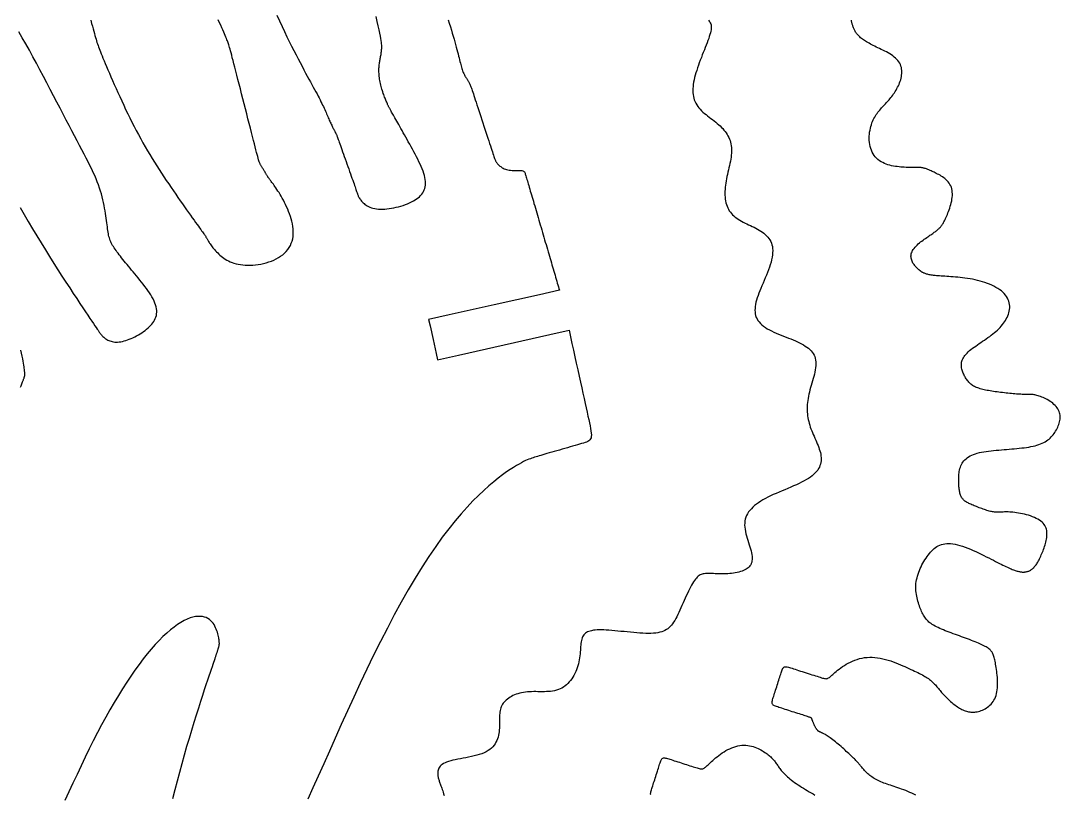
# Model space of a CAD drawing. Header units: millimetres. Extents: x 183 to 709, y 54 to 434.
# Drawn here: x 588.3 to 709.5, y 264.9 to 355 of the extents above; entities that cross this region are included whole.
import ezdxf

# ---------------------------------------------------------------- set-up
doc = ezdxf.new("R2010")
doc.units = ezdxf.units.MM

msp = doc.modelspace()

# ---------------------------------------------------------------- linework, layer by layer
for p, q in [((651.08, 323.65), (648.74, 323.13)), ((648.74, 323.13), (643.48, 321.95)), ((643.48, 321.95), (638.22, 320.77)), ((638.22, 320.77), (635.82, 320.23)), ((635.82, 320.23), (635.99, 319.5)), ((635.99, 319.5), (636.35, 317.89)), ((649.94, 318.48), (652.2, 318.99)), ((636.35, 317.89), (636.71, 316.28)), ((644.62, 317.28), (649.94, 318.48)), ((636.71, 316.28), (636.88, 315.55)), ((639.3, 316.09), (644.62, 317.28)), ((636.88, 315.55), (639.3, 316.09))]:
    msp.add_line(p, q)
for points in [[(596.44, 355.1), (596.54, 354.74), (596.63, 354.41), (596.72, 354.1), (596.8, 353.82), (596.87, 353.56), (596.93, 353.32), (597, 353.11), (597.06, 352.9), (597.11, 352.71), (597.17, 352.53), (597.23, 352.35), (597.29, 352.18), (597.35, 352), (597.42, 351.82), (597.49, 351.63), (597.57, 351.42), (597.66, 351.2), (597.76, 350.96), (597.87, 350.69), (598, 350.39), (598.14, 350.06), (598.28, 349.71), (598.44, 349.33), (598.61, 348.93), (598.79, 348.51), (598.98, 348.08), (599.18, 347.63), (599.39, 347.16), (599.6, 346.69), (599.82, 346.21), (600.05, 345.71), (600.28, 345.22), (600.51, 344.72), (600.76, 344.22), (601, 343.73), (601.25, 343.23), (601.5, 342.74), (601.75, 342.26), (602.01, 341.78), (602.27, 341.3), (602.53, 340.83), (602.79, 340.37), (603.06, 339.91), (603.33, 339.46), (603.6, 339.01), (603.87, 338.57), (604.15, 338.14), (604.42, 337.71), (604.7, 337.28), (604.97, 336.86), (605.25, 336.45), (605.53, 336.03), (605.8, 335.63), (606.08, 335.22), (606.35, 334.83), (606.61, 334.45), (606.87, 334.07), (607.13, 333.7), (607.38, 333.35), (607.62, 333.01), (607.85, 332.69), (608.07, 332.38), (608.28, 332.08), (608.48, 331.81), (608.66, 331.55), (608.83, 331.32), (608.99, 331.1), (609.13, 330.91), (609.26, 330.73), (609.37, 330.58), (609.47, 330.45), (609.55, 330.33), (609.63, 330.22), (609.69, 330.13), (609.75, 330.05), (609.8, 329.97), (609.84, 329.91), (609.87, 329.85), (609.91, 329.79), (609.94, 329.74), (609.97, 329.68), (610, 329.62), (610.04, 329.56), (610.08, 329.48), (610.13, 329.41), (610.18, 329.32), (610.23, 329.23), (610.3, 329.14), (610.36, 329.04), (610.44, 328.93), (610.52, 328.82), (610.6, 328.71), (610.69, 328.59), (610.79, 328.48), (610.89, 328.36), (611, 328.23), (611.12, 328.11), (611.24, 327.99), (611.37, 327.86), (611.5, 327.74), (611.64, 327.62), (611.8, 327.5), (611.96, 327.38), (612.13, 327.27), (612.31, 327.16), (612.5, 327.06), (612.7, 326.97), (612.92, 326.88), (613.14, 326.8), (613.38, 326.74), (613.63, 326.68), (613.9, 326.63), (614.17, 326.59), (614.45, 326.57), (614.74, 326.56), (615.04, 326.56), (615.34, 326.57), (615.65, 326.6), (615.96, 326.64), (616.27, 326.69), (616.59, 326.76), (616.9, 326.84), (617.2, 326.94), (617.5, 327.04), (617.79, 327.17), (618.06, 327.3), (618.33, 327.45), (618.58, 327.61), (618.82, 327.79), (619.04, 327.98), (619.24, 328.18), (619.41, 328.4), (619.57, 328.62), (619.71, 328.87), (619.82, 329.12), (619.91, 329.38), (619.98, 329.65), (620.02, 329.92), (620.05, 330.21), (620.05, 330.5), (620.04, 330.79), (620, 331.08), (619.95, 331.38), (619.88, 331.68), (619.8, 331.97), (619.71, 332.26), (619.61, 332.55), (619.51, 332.83), (619.4, 333.11), (619.28, 333.37), (619.16, 333.64), (619.03, 333.89), (618.9, 334.13), (618.77, 334.37), (618.65, 334.6), (618.52, 334.81), (618.39, 335.02), (618.27, 335.21), (618.15, 335.4), (618.03, 335.57), (617.92, 335.72), (617.82, 335.87), (617.73, 336), (617.64, 336.12), (617.56, 336.22), (617.49, 336.32), (617.43, 336.4), (617.37, 336.47), (617.32, 336.54), (617.27, 336.6), (617.23, 336.65), (617.19, 336.7), (617.16, 336.75), (617.13, 336.8), (617.1, 336.84), (617.07, 336.89), (617.04, 336.94), (617.01, 336.99), (616.97, 337.04), (616.94, 337.11), (616.9, 337.17), (616.86, 337.24), (616.81, 337.31), (616.77, 337.39), (616.72, 337.47), (616.67, 337.55), (616.63, 337.63), (616.58, 337.71), (616.53, 337.78), (616.48, 337.86), (616.44, 337.94), (616.4, 338.01), (616.35, 338.08), (616.31, 338.15), (616.28, 338.21), (616.24, 338.26), (616.21, 338.32), (616.18, 338.38), (616.15, 338.44), (616.12, 338.52), (616.09, 338.61), (616.05, 338.72), (616.01, 338.86), (615.96, 339.03), (615.9, 339.22), (615.84, 339.45), (615.77, 339.71), (615.7, 340.01), (615.61, 340.34), (615.52, 340.7), (615.41, 341.11), (615.3, 341.55), (615.18, 342.03), (615.05, 342.54), (614.91, 343.08), (614.77, 343.63), (614.62, 344.2), (614.47, 344.78), (614.32, 345.37), (614.17, 345.95), (614.02, 346.53), (613.88, 347.1), (613.73, 347.66), (613.6, 348.19), (613.46, 348.7), (613.34, 349.18), (613.23, 349.63), (613.12, 350.03), (613.03, 350.4), (612.94, 350.73), (612.87, 351.03), (612.8, 351.3), (612.73, 351.54), (612.68, 351.74), (612.63, 351.93), (612.58, 352.09), (612.54, 352.23), (612.5, 352.35), (612.46, 352.47), (612.41, 352.59), (612.37, 352.71), (612.32, 352.84), (612.26, 352.98), (612.19, 353.14), (612.12, 353.32), (612.03, 353.52), (611.94, 353.74), (611.83, 353.98), (611.72, 354.24), (611.59, 354.52), (611.46, 354.82), (611.31, 355.14)], [(618.14, 355.69), (618.44, 355.03), (618.74, 354.39), (619.03, 353.78), (619.31, 353.19), (619.59, 352.62), (619.86, 352.08), (620.12, 351.57), (620.37, 351.08), (620.61, 350.61), (620.84, 350.17), (621.07, 349.75), (621.28, 349.34), (621.49, 348.96), (621.68, 348.6), (621.87, 348.26), (622.05, 347.93), (622.22, 347.62), (622.38, 347.33), (622.54, 347.05), (622.68, 346.78), (622.82, 346.53), (622.94, 346.28), (623.06, 346.05), (623.18, 345.83), (623.28, 345.62), (623.38, 345.42), (623.47, 345.23), (623.56, 345.04), (623.64, 344.86), (623.72, 344.69), (623.8, 344.52), (623.87, 344.36), (623.94, 344.2), (624, 344.04), (624.07, 343.89), (624.13, 343.75), (624.19, 343.61), (624.25, 343.48), (624.31, 343.35), (624.37, 343.22), (624.42, 343.1), (624.48, 342.99), (624.53, 342.88), (624.58, 342.77), (624.63, 342.67), (624.68, 342.58), (624.72, 342.49), (624.77, 342.4), (624.81, 342.32), (624.84, 342.25), (624.88, 342.19), (624.91, 342.12), (624.94, 342.07), (624.97, 342.02), (624.99, 341.98), (625.01, 341.93), (625.04, 341.89), (625.06, 341.84), (625.08, 341.78), (625.11, 341.72), (625.14, 341.65), (625.17, 341.56), (625.21, 341.46), (625.25, 341.34), (625.3, 341.21), (625.35, 341.06), (625.41, 340.9), (625.48, 340.71), (625.55, 340.51), (625.63, 340.28), (625.71, 340.04), (625.8, 339.79), (625.9, 339.52), (626, 339.24), (626.1, 338.96), (626.2, 338.66), (626.3, 338.37), (626.41, 338.08), (626.51, 337.79), (626.61, 337.5), (626.71, 337.22), (626.8, 336.96), (626.89, 336.7), (626.98, 336.46), (627.06, 336.24), (627.13, 336.03), (627.19, 335.85), (627.25, 335.68), (627.3, 335.53), (627.35, 335.39), (627.39, 335.27), (627.43, 335.16), (627.47, 335.06), (627.5, 334.98), (627.52, 334.9), (627.55, 334.83), (627.58, 334.76), (627.6, 334.69), (627.63, 334.62), (627.67, 334.55), (627.71, 334.48), (627.75, 334.4), (627.81, 334.31), (627.87, 334.22), (627.94, 334.13), (628.01, 334.03), (628.1, 333.94), (628.19, 333.84), (628.3, 333.75), (628.41, 333.65), (628.54, 333.56), (628.68, 333.48), (628.82, 333.4), (628.98, 333.33), (629.16, 333.26), (629.34, 333.21), (629.54, 333.17), (629.75, 333.13), (629.98, 333.11), (630.21, 333.1), (630.46, 333.1), (630.71, 333.11), (630.97, 333.13), (631.24, 333.16), (631.51, 333.2), (631.78, 333.25), (632.05, 333.31), (632.33, 333.38), (632.6, 333.46), (632.86, 333.54), (633.12, 333.63), (633.37, 333.73), (633.61, 333.83), (633.83, 333.94), (634.05, 334.05), (634.25, 334.17), (634.43, 334.29), (634.6, 334.42), (634.76, 334.55), (634.9, 334.69), (635.03, 334.84), (635.14, 335), (635.24, 335.16), (635.32, 335.33), (635.38, 335.51), (635.43, 335.7), (635.46, 335.89), (635.47, 336.1), (635.46, 336.31), (635.44, 336.54), (635.4, 336.77), (635.34, 337.02), (635.26, 337.27), (635.18, 337.53), (635.08, 337.79), (634.96, 338.07), (634.84, 338.35), (634.7, 338.63), (634.56, 338.92), (634.41, 339.21), (634.26, 339.5), (634.1, 339.79), (633.94, 340.08), (633.78, 340.37), (633.62, 340.66), (633.46, 340.94), (633.31, 341.21), (633.16, 341.48), (633.01, 341.75), (632.87, 342), (632.73, 342.25), (632.59, 342.49), (632.46, 342.72), (632.34, 342.95), (632.22, 343.16), (632.11, 343.36), (632, 343.55), (631.9, 343.72), (631.81, 343.89), (631.72, 344.04), (631.64, 344.18), (631.58, 344.3), (631.51, 344.41), (631.46, 344.51), (631.41, 344.59), (631.37, 344.67), (631.33, 344.74), (631.29, 344.81), (631.26, 344.87), (631.23, 344.93), (631.2, 344.99), (631.17, 345.04), (631.14, 345.1), (631.11, 345.16), (631.08, 345.23), (631.05, 345.3), (631.02, 345.38), (630.98, 345.47), (630.94, 345.56), (630.89, 345.67), (630.84, 345.78), (630.8, 345.9), (630.75, 346.03), (630.7, 346.16), (630.64, 346.3), (630.59, 346.44), (630.54, 346.59), (630.49, 346.75), (630.44, 346.9), (630.39, 347.06), (630.34, 347.23), (630.3, 347.39), (630.26, 347.56), (630.22, 347.73), (630.18, 347.9), (630.15, 348.07), (630.12, 348.24), (630.1, 348.41), (630.08, 348.58), (630.06, 348.74), (630.05, 348.9), (630.04, 349.06), (630.04, 349.21), (630.04, 349.37), (630.04, 349.51), (630.05, 349.65), (630.06, 349.79), (630.07, 349.93), (630.09, 350.06), (630.11, 350.19), (630.13, 350.31), (630.15, 350.43), (630.17, 350.55), (630.19, 350.67), (630.21, 350.78), (630.23, 350.9), (630.26, 351.01), (630.28, 351.12), (630.3, 351.23), (630.31, 351.35), (630.33, 351.46), (630.34, 351.58), (630.35, 351.7), (630.36, 351.81), (630.37, 351.94), (630.37, 352.06), (630.36, 352.2), (630.35, 352.35), (630.33, 352.53), (630.3, 352.74), (630.26, 352.98), (630.21, 353.27), (630.14, 353.61), (630.05, 354), (629.95, 354.45), (629.84, 354.97), (629.7, 355.54)], [(668.44, 355.1), (668.53, 355.01), (668.6, 354.91), (668.66, 354.81), (668.71, 354.7), (668.75, 354.59), (668.77, 354.46), (668.78, 354.32), (668.77, 354.17), (668.75, 354.01), (668.72, 353.84), (668.68, 353.64), (668.62, 353.44), (668.55, 353.22), (668.48, 352.99), (668.39, 352.74), (668.29, 352.48), (668.19, 352.22), (668.08, 351.94), (667.97, 351.65), (667.85, 351.36), (667.73, 351.06), (667.62, 350.76), (667.5, 350.46), (667.38, 350.16), (667.28, 349.86), (667.17, 349.56), (667.08, 349.27), (666.99, 348.98), (666.91, 348.7), (666.84, 348.43), (666.77, 348.16), (666.72, 347.89), (666.68, 347.64), (666.65, 347.39), (666.63, 347.14), (666.63, 346.91), (666.63, 346.67), (666.66, 346.45), (666.69, 346.23), (666.74, 346.02), (666.8, 345.82), (666.88, 345.62), (666.97, 345.43), (667.08, 345.25), (667.21, 345.07), (667.34, 344.9), (667.49, 344.73), (667.65, 344.57), (667.81, 344.41), (667.99, 344.26), (668.17, 344.11), (668.35, 343.96), (668.54, 343.82), (668.73, 343.67), (668.92, 343.53), (669.11, 343.38), (669.29, 343.24), (669.47, 343.09), (669.64, 342.94), (669.81, 342.79), (669.97, 342.63), (670.11, 342.48), (670.25, 342.32), (670.38, 342.15), (670.5, 341.98), (670.62, 341.81), (670.72, 341.64), (670.81, 341.46), (670.89, 341.27), (670.96, 341.08), (671.02, 340.89), (671.07, 340.69), (671.1, 340.48), (671.13, 340.27), (671.14, 340.06), (671.14, 339.84), (671.13, 339.61), (671.11, 339.38), (671.08, 339.15), (671.04, 338.91), (671, 338.67), (670.95, 338.42), (670.9, 338.17), (670.84, 337.92), (670.78, 337.66), (670.72, 337.41), (670.66, 337.15), (670.6, 336.9), (670.55, 336.64), (670.5, 336.39), (670.46, 336.14), (670.43, 335.9), (670.4, 335.65), (670.38, 335.41), (670.37, 335.17), (670.36, 334.94), (670.37, 334.71), (670.38, 334.49), (670.41, 334.27), (670.44, 334.06), (670.49, 333.85), (670.54, 333.65), (670.61, 333.46), (670.69, 333.27), (670.78, 333.09), (670.88, 332.92), (671, 332.75), (671.12, 332.6), (671.26, 332.45), (671.41, 332.31), (671.57, 332.17), (671.74, 332.05), (671.92, 331.92), (672.1, 331.81), (672.3, 331.69), (672.5, 331.59), (672.71, 331.48), (672.92, 331.38), (673.13, 331.28), (673.34, 331.18), (673.55, 331.08), (673.76, 330.98), (673.97, 330.87), (674.17, 330.76), (674.37, 330.65), (674.56, 330.53), (674.74, 330.41), (674.91, 330.28), (675.07, 330.15), (675.22, 330), (675.36, 329.85), (675.49, 329.69), (675.6, 329.52), (675.7, 329.34), (675.79, 329.15), (675.85, 328.95), (675.9, 328.74), (675.93, 328.51), (675.94, 328.27), (675.93, 328.02), (675.91, 327.76), (675.87, 327.49), (675.81, 327.21), (675.74, 326.92), (675.65, 326.62), (675.55, 326.32), (675.44, 326.02), (675.33, 325.71), (675.2, 325.4), (675.07, 325.09), (674.94, 324.78), (674.81, 324.47), (674.68, 324.17), (674.55, 323.87), (674.44, 323.58), (674.33, 323.3), (674.23, 323.03), (674.14, 322.76), (674.06, 322.5), (673.99, 322.25), (673.94, 322), (673.9, 321.77), (673.88, 321.54), (673.87, 321.31), (673.88, 321.1), (673.91, 320.89), (673.95, 320.69), (674.02, 320.49), (674.11, 320.3), (674.22, 320.12), (674.35, 319.95), (674.51, 319.78), (674.68, 319.62), (674.87, 319.46), (675.09, 319.31), (675.31, 319.17), (675.55, 319.03), (675.81, 318.9), (676.07, 318.77), (676.35, 318.65), (676.63, 318.53), (676.92, 318.42), (677.21, 318.3), (677.49, 318.19), (677.78, 318.08), (678.06, 317.97), (678.33, 317.86), (678.59, 317.75), (678.84, 317.63), (679.08, 317.52), (679.31, 317.4), (679.53, 317.28), (679.73, 317.15), (679.92, 317.02), (680.1, 316.89), (680.26, 316.75), (680.41, 316.6), (680.54, 316.44), (680.66, 316.28), (680.76, 316.1), (680.83, 315.92), (680.9, 315.73), (680.94, 315.52), (680.96, 315.31), (680.96, 315.09), (680.96, 314.86), (680.93, 314.62), (680.9, 314.37), (680.85, 314.12), (680.79, 313.87), (680.73, 313.61), (680.66, 313.35), (680.59, 313.08), (680.51, 312.82), (680.43, 312.56), (680.36, 312.3), (680.28, 312.04), (680.22, 311.78), (680.16, 311.53), (680.1, 311.29), (680.06, 311.05), (680.02, 310.81), (679.99, 310.58), (679.97, 310.35), (679.96, 310.12), (679.95, 309.89), (679.95, 309.67), (679.96, 309.45), (679.98, 309.23), (680, 309.01), (680.04, 308.79), (680.08, 308.58), (680.13, 308.36), (680.18, 308.15), (680.25, 307.93), (680.32, 307.71), (680.4, 307.49), (680.48, 307.28), (680.57, 307.06), (680.66, 306.84), (680.76, 306.63), (680.85, 306.41), (680.95, 306.19), (681.04, 305.98), (681.13, 305.76), (681.22, 305.55), (681.3, 305.34), (681.37, 305.13), (681.43, 304.93), (681.49, 304.73), (681.53, 304.53), (681.56, 304.33), (681.58, 304.14), (681.58, 303.95), (681.57, 303.76), (681.55, 303.57), (681.51, 303.39), (681.45, 303.21), (681.38, 303.04), (681.29, 302.87), (681.18, 302.7), (681.05, 302.53), (680.9, 302.36), (680.74, 302.2), (680.55, 302.04), (680.34, 301.88), (680.11, 301.73), (679.86, 301.58), (679.59, 301.43), (679.31, 301.28), (679.01, 301.13), (678.7, 300.99), (678.38, 300.84), (678.05, 300.7), (677.71, 300.55), (677.37, 300.41), (677.03, 300.27), (676.68, 300.12), (676.35, 299.98), (676.01, 299.83), (675.69, 299.68), (675.38, 299.53), (675.09, 299.37), (674.8, 299.22), (674.54, 299.06), (674.29, 298.89), (674.05, 298.72), (673.83, 298.55), (673.63, 298.37), (673.45, 298.19), (673.28, 298), (673.13, 297.81), (673.01, 297.61), (672.9, 297.41), (672.81, 297.2), (672.74, 296.98), (672.69, 296.76), (672.67, 296.52), (672.66, 296.28), (672.67, 296.04), (672.71, 295.79), (672.75, 295.53), (672.81, 295.28), (672.88, 295.02), (672.95, 294.76), (673.03, 294.51), (673.11, 294.25), (673.19, 294), (673.27, 293.76), (673.34, 293.52), (673.41, 293.28), (673.46, 293.06), (673.51, 292.85), (673.54, 292.64), (673.55, 292.45), (673.54, 292.27), (673.52, 292.1), (673.49, 291.95), (673.44, 291.8), (673.37, 291.67), (673.29, 291.54), (673.19, 291.43), (673.08, 291.32), (672.96, 291.22), (672.83, 291.13), (672.68, 291.05), (672.53, 290.98), (672.36, 290.91), (672.18, 290.86), (671.99, 290.8), (671.79, 290.76), (671.58, 290.72), (671.37, 290.69), (671.15, 290.66), (670.93, 290.64), (670.71, 290.62), (670.49, 290.61), (670.26, 290.6), (670.05, 290.6), (669.83, 290.6), (669.63, 290.61), (669.42, 290.61), (669.23, 290.62), (669.04, 290.63), (668.86, 290.63), (668.69, 290.64), (668.52, 290.64), (668.37, 290.64), (668.22, 290.64), (668.09, 290.63), (667.96, 290.62), (667.83, 290.59), (667.71, 290.56), (667.59, 290.52), (667.48, 290.47), (667.37, 290.4), (667.26, 290.32), (667.15, 290.22), (667.04, 290.11), (666.93, 289.99), (666.82, 289.84), (666.71, 289.67), (666.6, 289.49), (666.48, 289.28), (666.36, 289.06), (666.23, 288.83), (666.11, 288.58), (665.99, 288.32), (665.86, 288.05), (665.74, 287.77), (665.61, 287.49), (665.49, 287.21), (665.36, 286.93), (665.24, 286.65), (665.12, 286.37), (665, 286.11), (664.88, 285.85), (664.76, 285.61), (664.64, 285.38), (664.52, 285.17), (664.39, 284.98), (664.27, 284.79), (664.14, 284.63), (664, 284.48), (663.86, 284.34), (663.71, 284.21), (663.55, 284.1), (663.38, 284), (663.19, 283.92), (663, 283.85), (662.78, 283.79), (662.55, 283.74), (662.31, 283.7), (662.04, 283.68), (661.75, 283.66), (661.45, 283.66), (661.13, 283.67), (660.8, 283.68), (660.45, 283.7), (660.09, 283.73), (659.73, 283.76), (659.36, 283.79), (658.99, 283.83), (658.62, 283.87), (658.25, 283.9), (657.89, 283.94), (657.53, 283.97), (657.18, 284), (656.85, 284.03), (656.54, 284.05), (656.24, 284.06), (655.96, 284.07), (655.7, 284.07), (655.46, 284.06), (655.23, 284.04), (655.03, 284.02), (654.83, 283.98), (654.66, 283.94), (654.5, 283.89), (654.35, 283.83), (654.22, 283.76), (654.1, 283.68), (654, 283.59), (653.91, 283.49), (653.83, 283.38), (653.76, 283.26), (653.71, 283.13), (653.67, 282.99), (653.63, 282.83), (653.6, 282.67), (653.58, 282.5), (653.56, 282.31), (653.55, 282.12), (653.53, 281.92), (653.52, 281.71), (653.5, 281.5), (653.48, 281.28), (653.46, 281.05), (653.43, 280.82), (653.39, 280.59), (653.35, 280.35), (653.29, 280.12), (653.23, 279.89), (653.16, 279.66), (653.08, 279.43), (652.98, 279.21), (652.88, 278.99), (652.77, 278.77), (652.65, 278.57), (652.52, 278.37), (652.38, 278.18), (652.23, 278), (652.07, 277.84), (651.91, 277.68), (651.73, 277.54), (651.55, 277.41), (651.36, 277.29), (651.16, 277.19), (650.95, 277.11), (650.73, 277.04), (650.51, 276.98), (650.28, 276.94), (650.05, 276.91), (649.81, 276.89), (649.57, 276.88), (649.32, 276.87), (649.07, 276.87), (648.82, 276.87), (648.57, 276.87), (648.32, 276.88), (648.08, 276.88), (647.83, 276.87), (647.59, 276.87), (647.35, 276.85), (647.11, 276.82), (646.89, 276.79), (646.66, 276.75), (646.45, 276.69), (646.24, 276.63), (646.04, 276.57), (645.84, 276.49), (645.66, 276.41), (645.48, 276.32), (645.32, 276.22), (645.16, 276.12), (645.01, 276.01), (644.87, 275.9), (644.75, 275.78), (644.63, 275.66), (644.53, 275.53), (644.44, 275.4), (644.36, 275.26), (644.3, 275.12), (644.24, 274.97), (644.19, 274.82), (644.16, 274.66), (644.13, 274.5), (644.11, 274.33), (644.1, 274.16), (644.09, 273.98), (644.09, 273.8), (644.09, 273.61), (644.09, 273.42), (644.1, 273.23), (644.1, 273.03), (644.09, 272.83), (644.08, 272.62), (644.07, 272.42), (644.04, 272.21), (644.01, 272), (643.97, 271.79), (643.92, 271.59), (643.85, 271.39), (643.77, 271.19), (643.68, 271), (643.57, 270.81), (643.45, 270.63), (643.3, 270.46), (643.14, 270.3), (642.96, 270.14), (642.76, 270), (642.53, 269.87), (642.29, 269.75), (642.02, 269.64), (641.73, 269.55), (641.44, 269.46), (641.13, 269.38), (640.81, 269.31), (640.49, 269.24), (640.17, 269.17), (639.85, 269.11), (639.54, 269.06), (639.23, 269), (638.94, 268.94), (638.66, 268.88), (638.4, 268.81), (638.15, 268.74), (637.93, 268.67), (637.74, 268.58), (637.57, 268.49), (637.42, 268.4), (637.3, 268.29), (637.19, 268.19), (637.1, 268.08), (637.03, 267.96), (636.98, 267.85), (636.94, 267.73), (636.91, 267.61), (636.9, 267.5), (636.89, 267.38), (636.9, 267.26), (636.91, 267.15), (636.92, 267.04), (636.94, 266.93), (636.96, 266.83), (636.98, 266.73), (637.01, 266.63), (637.04, 266.53), (637.07, 266.44), (637.11, 266.34), (637.14, 266.23), (637.18, 266.12), (637.22, 266.01), (637.27, 265.89), (637.32, 265.76), (637.36, 265.62), (637.42, 265.48), (637.47, 265.32), (637.52, 265.16), (637.57, 264.98), (637.63, 264.79)], [(638.1, 355.16), (638.23, 354.75), (638.36, 354.36), (638.48, 353.97), (638.59, 353.61), (638.69, 353.25), (638.79, 352.92), (638.89, 352.59), (638.97, 352.28), (639.05, 351.99), (639.13, 351.7), (639.2, 351.44), (639.26, 351.18), (639.32, 350.94), (639.38, 350.72), (639.43, 350.51), (639.48, 350.31), (639.53, 350.12), (639.57, 349.95), (639.62, 349.78), (639.66, 349.63), (639.7, 349.49), (639.74, 349.36), (639.79, 349.23), (639.83, 349.12), (639.87, 349.01), (639.92, 348.91), (639.96, 348.82), (640.01, 348.73), (640.05, 348.65), (640.1, 348.57), (640.14, 348.5), (640.18, 348.43), (640.23, 348.36), (640.27, 348.29), (640.31, 348.23), (640.36, 348.16), (640.4, 348.1), (640.44, 348.03), (640.48, 347.96), (640.52, 347.89), (640.56, 347.82), (640.59, 347.74), (640.63, 347.65), (640.68, 347.56), (640.72, 347.45), (640.76, 347.34), (640.81, 347.21), (640.86, 347.07), (640.91, 346.92), (640.97, 346.74), (641.04, 346.55), (641.11, 346.34), (641.18, 346.11), (641.27, 345.85), (641.36, 345.57), (641.46, 345.26), (641.57, 344.94), (641.68, 344.6), (641.79, 344.25), (641.91, 343.89), (642.03, 343.52), (642.15, 343.15), (642.27, 342.78), (642.39, 342.42), (642.51, 342.05), (642.63, 341.7), (642.74, 341.36), (642.84, 341.04), (642.94, 340.74), (643.04, 340.46), (643.12, 340.2), (643.2, 339.97), (643.27, 339.76), (643.33, 339.57), (643.38, 339.4), (643.43, 339.25), (643.48, 339.12), (643.52, 339.01), (643.55, 338.92), (643.58, 338.84), (643.61, 338.77), (643.64, 338.71), (643.67, 338.65), (643.7, 338.6), (643.74, 338.55), (643.77, 338.49), (643.82, 338.44), (643.87, 338.38), (643.93, 338.31), (643.99, 338.25), (644.06, 338.18), (644.14, 338.11), (644.23, 338.05), (644.32, 337.98), (644.42, 337.92), (644.53, 337.86), (644.65, 337.81), (644.78, 337.76), (644.91, 337.71), (645.06, 337.68), (645.21, 337.65), (645.38, 337.63), (645.55, 337.62), (645.73, 337.61), (645.91, 337.61), (646.09, 337.62), (646.26, 337.62), (646.42, 337.62), (646.57, 337.61), (646.69, 337.6), (646.8, 337.57), (646.88, 337.54), (646.94, 337.49), (646.99, 337.44), (647.03, 337.37), (647.07, 337.29), (647.1, 337.19), (647.13, 337.09), (647.17, 336.97), (647.2, 336.84), (647.24, 336.7), (647.29, 336.55), (647.34, 336.39), (647.39, 336.21), (647.44, 336.03), (647.5, 335.84), (647.56, 335.64), (647.62, 335.42), (647.68, 335.21), (647.75, 334.98), (647.82, 334.75), (647.89, 334.51), (647.96, 334.26), (648.04, 334.01), (648.11, 333.75), (648.19, 333.48), (648.27, 333.22), (648.35, 332.95), (648.43, 332.67), (648.51, 332.39), (648.59, 332.11), (648.68, 331.83), (648.76, 331.54), (648.84, 331.26), (648.93, 330.97), (649.01, 330.68), (649.1, 330.39), (649.18, 330.11), (649.27, 329.82), (649.35, 329.53), (649.43, 329.25), (649.52, 328.97), (649.6, 328.69), (649.68, 328.42), (649.76, 328.14), (649.84, 327.88), (649.91, 327.61), (649.99, 327.36), (650.06, 327.1), (650.14, 326.85), (650.21, 326.61), (650.28, 326.37), (650.35, 326.13), (650.42, 325.89), (650.49, 325.65), (650.56, 325.42), (650.63, 325.18), (650.7, 324.94), (650.77, 324.71), (650.83, 324.48), (650.9, 324.26), (650.96, 324.04), (651.02, 323.84), (651.08, 323.65)], [(692.62, 264.82), (692.39, 264.93), (692.16, 265.04), (691.92, 265.14), (691.68, 265.24), (691.44, 265.34), (691.21, 265.43), (690.97, 265.51), (690.74, 265.59), (690.52, 265.67), (690.3, 265.75), (690.08, 265.82), (689.87, 265.89), (689.67, 265.96), (689.47, 266.03), (689.28, 266.09), (689.09, 266.16), (688.91, 266.23), (688.73, 266.3), (688.56, 266.37), (688.39, 266.44), (688.23, 266.52), (688.07, 266.59), (687.92, 266.67), (687.78, 266.76), (687.64, 266.84), (687.51, 266.93), (687.38, 267.03), (687.26, 267.12), (687.14, 267.21), (687.03, 267.31), (686.92, 267.41), (686.82, 267.5), (686.73, 267.6), (686.64, 267.69), (686.56, 267.79), (686.48, 267.88), (686.4, 267.97), (686.33, 268.06), (686.25, 268.15), (686.18, 268.23), (686.12, 268.31), (686.05, 268.39), (685.98, 268.47), (685.92, 268.54), (685.85, 268.62), (685.78, 268.7), (685.7, 268.78), (685.63, 268.86), (685.54, 268.95), (685.46, 269.03), (685.37, 269.13), (685.27, 269.22), (685.17, 269.32), (685.05, 269.43), (684.93, 269.55), (684.8, 269.67), (684.67, 269.79), (684.52, 269.92), (684.37, 270.06), (684.22, 270.2), (684.06, 270.34), (683.9, 270.48), (683.73, 270.62), (683.57, 270.75), (683.41, 270.89), (683.25, 271.02), (683.09, 271.15), (682.94, 271.27), (682.79, 271.38), (682.65, 271.48), (682.52, 271.58), (682.4, 271.66), (682.28, 271.74), (682.18, 271.81), (682.08, 271.87), (681.99, 271.92), (681.9, 271.96), (681.83, 272), (681.76, 272.04), (681.69, 272.07), (681.63, 272.09), (681.58, 272.12), (681.53, 272.14), (681.48, 272.16), (681.43, 272.18), (681.39, 272.2), (681.35, 272.22), (681.32, 272.24), (681.28, 272.26), (681.25, 272.28), (681.21, 272.31), (681.18, 272.34), (681.15, 272.37), (681.12, 272.41), (681.09, 272.45), (681.06, 272.49), (681.03, 272.53), (681, 272.58), (680.97, 272.63), (680.94, 272.68), (680.91, 272.74), (680.88, 272.79), (680.85, 272.85), (680.82, 272.91), (680.8, 272.96), (680.77, 273.02), (680.74, 273.08), (680.72, 273.13), (680.7, 273.19), (680.68, 273.24), (680.65, 273.29), (680.63, 273.34), (680.61, 273.39), (680.6, 273.44), (680.58, 273.49), (680.56, 273.53), (680.55, 273.57), (680.54, 273.61), (680.52, 273.64), (680.51, 273.67), (680.5, 273.7), (680.49, 273.73), (680.48, 273.75), (680.46, 273.77), (680.44, 273.79), (680.41, 273.81), (680.38, 273.83), (680.34, 273.85), (680.29, 273.87), (680.23, 273.89), (680.16, 273.92), (680.08, 273.95), (679.98, 273.98), (679.87, 274.02), (679.74, 274.06), (679.59, 274.11), (679.43, 274.16), (679.25, 274.22), (679.06, 274.28), (678.86, 274.34), (678.65, 274.41), (678.44, 274.48), (678.22, 274.54), (678.01, 274.61), (677.8, 274.68), (677.59, 274.75), (677.39, 274.81), (677.19, 274.88), (677.01, 274.94), (676.83, 274.99), (676.67, 275.04), (676.52, 275.09), (676.39, 275.14), (676.27, 275.18), (676.16, 275.22), (676.07, 275.27), (676, 275.31), (675.94, 275.36), (675.9, 275.42), (675.87, 275.48), (675.86, 275.56), (675.86, 275.64), (675.87, 275.73), (675.9, 275.83), (675.93, 275.94), (675.96, 276.06), (676.01, 276.2), (676.06, 276.35), (676.11, 276.51), (676.16, 276.68), (676.22, 276.86), (676.28, 277.05), (676.34, 277.24), (676.4, 277.43), (676.47, 277.63), (676.53, 277.82), (676.59, 278.02), (676.65, 278.21), (676.71, 278.4), (676.77, 278.58), (676.82, 278.75), (676.88, 278.91), (676.92, 279.06), (676.97, 279.19), (677.01, 279.31), (677.05, 279.42), (677.09, 279.52), (677.13, 279.6), (677.18, 279.66), (677.24, 279.71), (677.3, 279.75), (677.37, 279.77), (677.45, 279.78), (677.54, 279.77), (677.64, 279.75), (677.76, 279.73), (677.89, 279.69), (678.03, 279.65), (678.19, 279.6), (678.36, 279.54), (678.55, 279.48), (678.74, 279.42), (678.95, 279.35), (679.17, 279.28), (679.39, 279.21), (679.61, 279.14), (679.84, 279.07), (680.07, 278.99), (680.29, 278.92), (680.51, 278.85), (680.72, 278.78), (680.93, 278.72), (681.12, 278.66), (681.3, 278.6), (681.46, 278.55), (681.61, 278.5), (681.74, 278.46), (681.86, 278.43), (681.96, 278.4), (682.06, 278.39), (682.15, 278.38), (682.23, 278.39), (682.31, 278.41), (682.38, 278.44), (682.46, 278.48), (682.54, 278.54), (682.63, 278.61), (682.72, 278.69), (682.82, 278.78), (682.93, 278.88), (683.05, 278.99), (683.19, 279.11), (683.34, 279.23), (683.5, 279.37), (683.68, 279.5), (683.87, 279.64), (684.07, 279.79), (684.29, 279.93), (684.51, 280.06), (684.75, 280.19), (685, 280.32), (685.25, 280.44), (685.51, 280.55), (685.79, 280.64), (686.06, 280.72), (686.35, 280.79), (686.64, 280.84), (686.94, 280.87), (687.25, 280.88), (687.55, 280.88), (687.86, 280.86), (688.17, 280.83), (688.48, 280.78), (688.79, 280.71), (689.1, 280.64), (689.4, 280.55), (689.7, 280.46), (689.99, 280.35), (690.28, 280.24), (690.56, 280.13), (690.83, 280.01), (691.09, 279.9), (691.34, 279.79), (691.59, 279.68), (691.82, 279.57), (692.05, 279.47), (692.27, 279.37), (692.47, 279.27), (692.67, 279.18), (692.86, 279.09), (693.04, 279), (693.21, 278.91), (693.38, 278.82), (693.54, 278.73), (693.68, 278.65), (693.83, 278.56), (693.96, 278.47), (694.09, 278.39), (694.21, 278.3), (694.32, 278.21), (694.42, 278.12), (694.53, 278.03), (694.62, 277.94), (694.72, 277.84), (694.81, 277.75), (694.9, 277.65), (694.99, 277.55), (695.08, 277.44), (695.16, 277.34), (695.25, 277.23), (695.35, 277.12), (695.44, 277), (695.53, 276.89), (695.63, 276.77), (695.74, 276.66), (695.84, 276.54), (695.95, 276.42), (696.07, 276.3), (696.18, 276.19), (696.3, 276.07), (696.43, 275.95), (696.55, 275.84), (696.68, 275.73), (696.81, 275.62), (696.94, 275.51), (697.07, 275.41), (697.2, 275.31), (697.33, 275.22), (697.46, 275.12), (697.59, 275.04), (697.72, 274.96), (697.85, 274.88), (697.98, 274.81), (698.11, 274.75), (698.25, 274.69), (698.38, 274.64), (698.51, 274.6), (698.64, 274.56), (698.78, 274.53), (698.91, 274.51), (699.05, 274.5), (699.19, 274.49), (699.34, 274.49), (699.48, 274.5), (699.63, 274.52), (699.78, 274.54), (699.93, 274.58), (700.08, 274.62), (700.24, 274.67), (700.39, 274.73), (700.55, 274.8), (700.7, 274.88), (700.85, 274.97), (700.99, 275.07), (701.13, 275.17), (701.26, 275.29), (701.39, 275.42), (701.51, 275.56), (701.63, 275.71), (701.73, 275.87), (701.82, 276.05), (701.91, 276.23), (701.98, 276.43), (702.03, 276.64), (702.08, 276.86), (702.11, 277.09), (702.14, 277.32), (702.15, 277.56), (702.16, 277.81), (702.16, 278.05), (702.15, 278.3), (702.13, 278.54), (702.11, 278.78), (702.08, 279.01), (702.05, 279.24), (702.02, 279.46), (701.99, 279.68), (701.95, 279.88), (701.92, 280.07), (701.89, 280.25), (701.86, 280.41), (701.83, 280.57), (701.8, 280.71), (701.76, 280.84), (701.73, 280.96), (701.69, 281.08), (701.65, 281.19), (701.61, 281.29), (701.56, 281.38), (701.51, 281.47), (701.45, 281.56), (701.38, 281.64), (701.31, 281.71), (701.23, 281.79), (701.14, 281.86), (701.04, 281.93), (700.94, 282.01), (700.82, 282.08), (700.69, 282.15), (700.56, 282.22), (700.41, 282.3), (700.25, 282.37), (700.09, 282.45), (699.91, 282.53), (699.72, 282.61), (699.52, 282.69), (699.32, 282.77), (699.1, 282.85), (698.88, 282.94), (698.66, 283.02), (698.42, 283.11), (698.19, 283.19), (697.95, 283.28), (697.71, 283.36), (697.47, 283.45), (697.23, 283.54), (696.99, 283.63), (696.75, 283.71), (696.51, 283.8), (696.28, 283.89), (696.05, 283.98), (695.83, 284.07), (695.62, 284.16), (695.41, 284.25), (695.22, 284.34), (695.03, 284.43), (694.86, 284.52), (694.69, 284.61), (694.54, 284.7), (694.4, 284.8), (694.27, 284.89), (694.15, 284.99), (694.04, 285.09), (693.93, 285.2), (693.84, 285.31), (693.75, 285.42), (693.66, 285.54), (693.58, 285.66), (693.51, 285.79), (693.44, 285.93), (693.37, 286.07), (693.3, 286.21), (693.24, 286.37), (693.17, 286.53), (693.1, 286.69), (693.04, 286.86), (692.98, 287.04), (692.92, 287.22), (692.86, 287.41), (692.81, 287.6), (692.76, 287.8), (692.72, 288), (692.68, 288.2), (692.66, 288.41), (692.63, 288.62), (692.62, 288.83), (692.62, 289.05), (692.63, 289.26), (692.64, 289.48), (692.67, 289.7), (692.71, 289.92), (692.76, 290.14), (692.82, 290.35), (692.89, 290.57), (692.96, 290.79), (693.05, 291.01), (693.14, 291.22), (693.24, 291.43), (693.34, 291.64), (693.45, 291.84), (693.57, 292.04), (693.69, 292.24), (693.81, 292.43), (693.94, 292.61), (694.07, 292.79), (694.2, 292.96), (694.33, 293.12), (694.47, 293.27), (694.61, 293.41), (694.76, 293.54), (694.92, 293.66), (695.08, 293.77), (695.24, 293.86), (695.42, 293.94), (695.6, 294.01), (695.8, 294.07), (696, 294.11), (696.22, 294.13), (696.44, 294.14), (696.68, 294.13), (696.94, 294.1), (697.2, 294.05), (697.48, 293.99), (697.77, 293.91), (698.06, 293.81), (698.37, 293.71), (698.67, 293.59), (698.99, 293.47), (699.3, 293.33), (699.61, 293.19), (699.92, 293.05), (700.23, 292.9), (700.54, 292.75), (700.83, 292.6), (701.12, 292.45), (701.39, 292.31), (701.66, 292.18), (701.91, 292.05), (702.14, 291.93), (702.36, 291.82), (702.57, 291.72), (702.77, 291.62), (702.96, 291.53), (703.13, 291.44), (703.3, 291.37), (703.45, 291.3), (703.6, 291.23), (703.74, 291.17), (703.87, 291.12), (703.99, 291.07), (704.11, 291.03), (704.22, 290.99), (704.33, 290.95), (704.43, 290.92), (704.52, 290.9), (704.61, 290.87), (704.7, 290.86), (704.79, 290.84), (704.87, 290.83), (704.95, 290.82), (705.03, 290.81), (705.11, 290.81), (705.19, 290.81), (705.27, 290.81), (705.34, 290.82), (705.42, 290.83), (705.5, 290.84), (705.57, 290.86), (705.64, 290.88), (705.72, 290.9), (705.79, 290.93), (705.86, 290.96), (705.94, 291), (706.01, 291.04), (706.08, 291.09), (706.15, 291.14), (706.22, 291.19), (706.29, 291.25), (706.36, 291.32), (706.43, 291.4), (706.5, 291.48), (706.57, 291.56), (706.64, 291.66), (706.71, 291.76), (706.78, 291.86), (706.85, 291.98), (706.92, 292.1), (706.99, 292.23), (707.05, 292.36), (707.12, 292.5), (707.19, 292.65), (707.25, 292.8), (707.32, 292.96), (707.39, 293.12), (707.45, 293.28), (707.51, 293.45), (707.57, 293.62), (707.63, 293.79), (707.69, 293.97), (707.74, 294.14), (707.78, 294.31), (707.82, 294.48), (707.85, 294.66), (707.88, 294.82), (707.9, 294.99), (707.91, 295.16), (707.91, 295.32), (707.9, 295.48), (707.88, 295.64), (707.84, 295.79), (707.8, 295.94), (707.74, 296.08), (707.66, 296.23), (707.57, 296.36), (707.46, 296.49), (707.33, 296.62), (707.19, 296.74), (707.03, 296.86), (706.85, 296.97), (706.65, 297.07), (706.45, 297.17), (706.23, 297.26), (706, 297.35), (705.77, 297.42), (705.53, 297.49), (705.3, 297.55), (705.06, 297.61), (704.82, 297.65), (704.59, 297.69), (704.37, 297.73), (704.15, 297.75), (703.94, 297.77), (703.74, 297.79), (703.56, 297.8), (703.39, 297.81), (703.23, 297.81), (703.09, 297.81), (702.95, 297.81), (702.82, 297.8), (702.69, 297.8), (702.57, 297.79), (702.46, 297.78), (702.35, 297.78), (702.24, 297.78), (702.13, 297.78), (702.02, 297.78), (701.92, 297.78), (701.8, 297.79), (701.69, 297.81), (701.57, 297.83), (701.44, 297.85), (701.31, 297.88), (701.18, 297.92), (701.04, 297.96), (700.9, 298), (700.76, 298.05), (700.61, 298.09), (700.46, 298.15), (700.31, 298.2), (700.16, 298.26), (700.01, 298.31), (699.86, 298.37), (699.71, 298.43), (699.56, 298.49), (699.43, 298.54), (699.29, 298.6), (699.16, 298.65), (699.04, 298.71), (698.93, 298.76), (698.81, 298.81), (698.71, 298.86), (698.61, 298.92), (698.52, 298.97), (698.43, 299.03), (698.34, 299.09), (698.27, 299.15), (698.19, 299.22), (698.13, 299.29), (698.06, 299.36), (698.01, 299.43), (697.96, 299.51), (697.91, 299.6), (697.87, 299.69), (697.83, 299.78), (697.8, 299.89), (697.77, 299.99), (697.75, 300.1), (697.72, 300.22), (697.7, 300.35), (697.69, 300.48), (697.67, 300.62), (697.65, 300.76), (697.64, 300.91), (697.63, 301.06), (697.63, 301.21), (697.62, 301.37), (697.62, 301.53), (697.62, 301.7), (697.62, 301.86), (697.63, 302.03), (697.64, 302.2), (697.66, 302.36), (697.69, 302.53), (697.72, 302.7), (697.76, 302.86), (697.81, 303.02), (697.87, 303.18), (697.94, 303.33), (698.02, 303.48), (698.11, 303.62), (698.22, 303.76), (698.33, 303.89), (698.47, 304.01), (698.61, 304.13), (698.78, 304.24), (698.95, 304.34), (699.14, 304.43), (699.34, 304.52), (699.56, 304.59), (699.79, 304.66), (700.03, 304.73), (700.28, 304.78), (700.55, 304.83), (700.82, 304.87), (701.11, 304.91), (701.4, 304.95), (701.69, 304.98), (701.99, 305.01), (702.29, 305.03), (702.59, 305.06), (702.9, 305.08), (703.2, 305.1), (703.5, 305.13), (703.8, 305.15), (704.1, 305.18), (704.39, 305.2), (704.68, 305.23), (704.97, 305.27), (705.25, 305.3), (705.52, 305.34), (705.78, 305.38), (706.04, 305.43), (706.28, 305.48), (706.52, 305.53), (706.74, 305.59), (706.95, 305.66), (707.16, 305.74), (707.35, 305.82), (707.53, 305.9), (707.7, 305.99), (707.86, 306.09), (708.01, 306.2), (708.15, 306.31), (708.28, 306.43), (708.4, 306.55), (708.52, 306.68), (708.63, 306.81), (708.73, 306.95), (708.83, 307.09), (708.92, 307.23), (709, 307.38), (709.08, 307.53), (709.16, 307.68), (709.22, 307.84), (709.28, 307.99), (709.33, 308.15), (709.38, 308.3), (709.41, 308.46), (709.44, 308.62), (709.45, 308.77), (709.45, 308.93), (709.44, 309.08), (709.42, 309.23), (709.38, 309.38), (709.33, 309.53), (709.27, 309.68), (709.19, 309.82), (709.09, 309.96), (708.98, 310.1), (708.85, 310.23), (708.72, 310.35), (708.58, 310.48), (708.42, 310.59), (708.27, 310.7), (708.11, 310.8), (707.94, 310.9), (707.78, 310.98), (707.62, 311.06), (707.46, 311.14), (707.3, 311.2), (707.15, 311.26), (707, 311.31), (706.87, 311.36), (706.74, 311.39), (706.62, 311.43), (706.51, 311.45), (706.4, 311.47), (706.3, 311.49), (706.2, 311.5), (706.11, 311.51), (706.01, 311.51), (705.91, 311.51), (705.82, 311.51), (705.72, 311.51), (705.61, 311.51), (705.51, 311.51), (705.39, 311.51), (705.27, 311.51), (705.14, 311.51), (705, 311.51), (704.85, 311.52), (704.69, 311.53), (704.52, 311.54), (704.35, 311.55), (704.16, 311.56), (703.97, 311.58), (703.77, 311.6), (703.57, 311.62), (703.36, 311.64), (703.15, 311.67), (702.94, 311.69), (702.72, 311.72), (702.51, 311.74), (702.3, 311.77), (702.09, 311.8), (701.88, 311.83), (701.68, 311.86), (701.49, 311.89), (701.3, 311.92), (701.11, 311.95), (700.94, 311.98), (700.76, 312.02), (700.59, 312.05), (700.43, 312.09), (700.27, 312.13), (700.12, 312.17), (699.98, 312.22), (699.84, 312.27), (699.71, 312.32), (699.58, 312.37), (699.46, 312.43), (699.35, 312.49), (699.24, 312.56), (699.14, 312.63), (699.05, 312.7), (698.96, 312.78), (698.87, 312.86), (698.79, 312.95), (698.71, 313.04), (698.64, 313.13), (698.57, 313.23), (698.5, 313.33), (698.43, 313.43), (698.37, 313.54), (698.31, 313.64), (698.25, 313.76), (698.2, 313.87), (698.15, 313.99), (698.1, 314.11), (698.05, 314.23), (698.02, 314.35), (697.98, 314.47), (697.96, 314.6), (697.94, 314.73), (697.93, 314.86), (697.93, 314.99), (697.94, 315.12), (697.96, 315.25), (697.99, 315.38), (698.04, 315.52), (698.09, 315.65), (698.16, 315.79), (698.25, 315.92), (698.35, 316.06), (698.47, 316.19), (698.59, 316.33), (698.74, 316.47), (698.89, 316.61), (699.05, 316.74), (699.23, 316.88), (699.41, 317.02), (699.6, 317.15), (699.8, 317.29), (700, 317.43), (700.21, 317.57), (700.41, 317.71), (700.62, 317.85), (700.83, 317.99), (701.03, 318.13), (701.23, 318.27), (701.42, 318.42), (701.61, 318.56), (701.79, 318.71), (701.96, 318.86), (702.13, 319.01), (702.29, 319.16), (702.44, 319.32), (702.58, 319.48), (702.72, 319.64), (702.85, 319.8), (702.97, 319.97), (703.08, 320.14), (703.17, 320.31), (703.26, 320.48), (703.34, 320.66), (703.41, 320.85), (703.47, 321.03), (703.51, 321.22), (703.54, 321.41), (703.56, 321.6), (703.56, 321.79), (703.54, 321.98), (703.51, 322.17), (703.45, 322.36), (703.38, 322.55), (703.29, 322.73), (703.19, 322.91), (703.06, 323.08), (702.92, 323.25), (702.76, 323.41), (702.59, 323.57), (702.4, 323.71), (702.19, 323.85), (701.96, 323.98), (701.73, 324.11), (701.48, 324.23), (701.22, 324.34), (700.96, 324.44), (700.68, 324.54), (700.4, 324.63), (700.11, 324.71), (699.82, 324.78), (699.53, 324.85), (699.23, 324.92), (698.94, 324.97), (698.64, 325.02), (698.35, 325.07), (698.06, 325.11), (697.78, 325.14), (697.5, 325.17), (697.23, 325.19), (696.96, 325.21), (696.71, 325.23), (696.46, 325.24), (696.22, 325.26), (696, 325.27), (695.78, 325.28), (695.58, 325.3), (695.38, 325.31), (695.2, 325.32), (695.02, 325.34), (694.86, 325.35), (694.7, 325.37), (694.56, 325.39), (694.42, 325.41), (694.3, 325.43), (694.18, 325.46), (694.07, 325.48), (693.97, 325.51), (693.87, 325.54), (693.78, 325.56), (693.7, 325.59), (693.63, 325.62), (693.57, 325.65), (693.51, 325.67), (693.45, 325.7), (693.41, 325.72), (693.36, 325.75), (693.33, 325.77), (693.3, 325.79), (693.27, 325.81), (693.24, 325.82), (693.22, 325.84), (693.2, 325.86), (693.17, 325.88), (693.15, 325.9), (693.12, 325.92), (693.09, 325.95), (693.06, 325.97), (693.02, 326.01), (692.97, 326.04), (692.93, 326.08), (692.87, 326.13), (692.82, 326.18), (692.76, 326.24), (692.7, 326.31), (692.63, 326.38), (692.56, 326.46), (692.49, 326.54), (692.42, 326.63), (692.36, 326.72), (692.29, 326.82), (692.23, 326.93), (692.18, 327.04), (692.14, 327.15), (692.1, 327.26), (692.07, 327.38), (692.06, 327.5), (692.05, 327.63), (692.06, 327.75), (692.09, 327.88), (692.13, 328.01), (692.18, 328.14), (692.25, 328.27), (692.33, 328.4), (692.43, 328.53), (692.53, 328.66), (692.65, 328.79), (692.77, 328.92), (692.9, 329.04), (693.04, 329.16), (693.18, 329.27), (693.33, 329.38), (693.47, 329.49), (693.61, 329.59), (693.76, 329.69), (693.89, 329.79), (694.02, 329.88), (694.15, 329.96), (694.26, 330.05), (694.38, 330.12), (694.48, 330.2), (694.59, 330.27), (694.68, 330.34), (694.77, 330.4), (694.86, 330.47), (694.94, 330.53), (695.02, 330.59), (695.09, 330.64), (695.16, 330.7), (695.22, 330.75), (695.28, 330.8), (695.34, 330.86), (695.39, 330.91), (695.44, 330.96), (695.49, 331.01), (695.54, 331.07), (695.59, 331.13), (695.63, 331.19), (695.68, 331.26), (695.73, 331.34), (695.79, 331.43), (695.84, 331.53), (695.9, 331.63), (695.96, 331.75), (696.03, 331.88), (696.09, 332.01), (696.16, 332.16), (696.23, 332.31), (696.3, 332.48), (696.37, 332.66), (696.44, 332.84), (696.51, 333.03), (696.58, 333.23), (696.64, 333.43), (696.7, 333.64), (696.75, 333.85), (696.8, 334.05), (696.83, 334.26), (696.86, 334.47), (696.88, 334.68), (696.88, 334.88), (696.87, 335.08), (696.85, 335.27), (696.81, 335.46), (696.76, 335.64), (696.69, 335.81), (696.6, 335.97), (696.5, 336.12), (696.4, 336.27), (696.28, 336.4), (696.15, 336.53), (696.02, 336.65), (695.88, 336.76), (695.74, 336.86), (695.59, 336.95), (695.44, 337.04), (695.3, 337.12), (695.15, 337.19), (695.01, 337.26), (694.88, 337.33), (694.75, 337.39), (694.63, 337.45), (694.52, 337.5), (694.41, 337.55), (694.31, 337.6), (694.21, 337.65), (694.12, 337.69), (694.02, 337.73), (693.93, 337.76), (693.85, 337.79), (693.76, 337.82), (693.68, 337.85), (693.59, 337.87), (693.51, 337.89), (693.42, 337.91), (693.33, 337.93), (693.24, 337.94), (693.14, 337.95), (693.05, 337.96), (692.94, 337.97), (692.83, 337.97), (692.72, 337.97), (692.59, 337.97), (692.46, 337.97), (692.32, 337.97), (692.16, 337.97), (692, 337.97), (691.84, 337.97), (691.66, 337.97), (691.48, 337.97), (691.28, 337.98), (691.09, 337.99), (690.88, 338), (690.67, 338.02), (690.46, 338.05), (690.24, 338.08), (690.02, 338.11), (689.8, 338.16), (689.59, 338.21), (689.37, 338.27), (689.16, 338.34), (688.96, 338.43), (688.76, 338.52), (688.57, 338.63), (688.38, 338.74), (688.21, 338.87), (688.05, 339.02), (687.9, 339.18), (687.76, 339.35), (687.64, 339.54), (687.54, 339.74), (687.44, 339.96), (687.37, 340.18), (687.3, 340.4), (687.25, 340.64), (687.22, 340.88), (687.2, 341.12), (687.19, 341.36), (687.2, 341.6), (687.22, 341.84), (687.24, 342.08), (687.28, 342.31), (687.33, 342.53), (687.38, 342.74), (687.44, 342.94), (687.51, 343.14), (687.58, 343.32), (687.66, 343.5), (687.74, 343.66), (687.83, 343.82), (687.92, 343.98), (688.01, 344.12), (688.11, 344.26), (688.21, 344.4), (688.31, 344.53), (688.42, 344.65), (688.53, 344.78), (688.63, 344.9), (688.74, 345.02), (688.85, 345.13), (688.96, 345.25), (689.07, 345.37), (689.18, 345.48), (689.29, 345.6), (689.4, 345.72), (689.51, 345.84), (689.61, 345.97), (689.72, 346.1), (689.83, 346.23), (689.93, 346.37), (690.03, 346.52), (690.13, 346.67), (690.23, 346.82), (690.32, 346.97), (690.42, 347.14), (690.5, 347.3), (690.59, 347.47), (690.66, 347.64), (690.73, 347.82), (690.8, 348), (690.86, 348.18), (690.91, 348.36), (690.94, 348.54), (690.97, 348.72), (690.99, 348.9), (691, 349.08), (690.99, 349.26), (690.97, 349.43), (690.94, 349.6), (690.89, 349.77), (690.83, 349.94), (690.75, 350.1), (690.65, 350.25), (690.53, 350.4), (690.41, 350.55), (690.26, 350.69), (690.11, 350.82), (689.94, 350.95), (689.77, 351.07), (689.58, 351.19), (689.39, 351.3), (689.19, 351.41), (689, 351.51), (688.79, 351.61), (688.59, 351.71), (688.4, 351.81), (688.2, 351.9), (688.01, 351.99), (687.83, 352.08), (687.66, 352.16), (687.49, 352.25), (687.33, 352.33), (687.18, 352.42), (687.03, 352.5), (686.89, 352.58), (686.76, 352.67), (686.63, 352.75), (686.51, 352.83), (686.4, 352.91), (686.29, 352.99), (686.19, 353.07), (686.1, 353.16), (686.01, 353.24), (685.93, 353.32), (685.85, 353.4), (685.78, 353.49), (685.72, 353.57), (685.66, 353.65), (685.6, 353.74), (685.55, 353.82), (685.5, 353.91), (685.46, 353.99), (685.42, 354.07), (685.38, 354.16), (685.34, 354.24), (685.31, 354.33), (685.28, 354.41), (685.26, 354.49), (685.23, 354.57), (685.21, 354.65), (685.19, 354.73), (685.17, 354.81), (685.15, 354.89), (685.14, 354.97), (685.12, 355.04), (685.11, 355.12)], [(588.21, 333.3), (588.68, 332.48), (589.16, 331.65), (589.65, 330.82), (590.15, 330), (590.65, 329.17), (591.15, 328.36), (591.64, 327.57), (592.14, 326.78), (592.62, 326.02), (593.09, 325.29), (593.55, 324.58), (593.99, 323.91), (594.41, 323.27), (594.81, 322.67), (595.18, 322.11), (595.52, 321.6), (595.82, 321.14), (596.1, 320.73), (596.35, 320.37), (596.57, 320.04), (596.76, 319.76), (596.93, 319.52), (597.07, 319.31), (597.19, 319.13), (597.29, 318.98), (597.37, 318.86), (597.44, 318.76), (597.5, 318.68), (597.55, 318.61), (597.59, 318.55), (597.64, 318.49), (597.69, 318.44), (597.74, 318.38), (597.8, 318.31), (597.87, 318.25), (597.95, 318.18), (598.03, 318.11), (598.12, 318.04), (598.22, 317.97), (598.32, 317.91), (598.43, 317.85), (598.55, 317.79), (598.67, 317.74), (598.81, 317.7), (598.95, 317.66), (599.09, 317.63), (599.25, 317.61), (599.41, 317.61), (599.58, 317.61), (599.76, 317.62), (599.95, 317.65), (600.14, 317.69), (600.33, 317.74), (600.53, 317.79), (600.74, 317.86), (600.94, 317.94), (601.15, 318.03), (601.36, 318.12), (601.57, 318.23), (601.78, 318.34), (601.99, 318.46), (602.2, 318.58), (602.39, 318.7), (602.59, 318.84), (602.77, 318.97), (602.95, 319.11), (603.12, 319.25), (603.27, 319.39), (603.42, 319.54), (603.56, 319.69), (603.68, 319.85), (603.79, 320.01), (603.89, 320.18), (603.97, 320.35), (604.04, 320.53), (604.09, 320.71), (604.12, 320.9), (604.14, 321.09), (604.13, 321.29), (604.11, 321.5), (604.06, 321.71), (604, 321.93), (603.92, 322.16), (603.82, 322.39), (603.71, 322.63), (603.58, 322.87), (603.43, 323.11), (603.28, 323.35), (603.11, 323.6), (602.94, 323.85), (602.75, 324.1), (602.56, 324.34), (602.37, 324.59), (602.17, 324.84), (601.97, 325.08), (601.78, 325.32), (601.58, 325.55), (601.39, 325.78), (601.21, 326), (601.03, 326.22), (600.85, 326.44), (600.68, 326.65), (600.51, 326.85), (600.35, 327.05), (600.19, 327.25), (600.04, 327.43), (599.9, 327.62), (599.76, 327.79), (599.63, 327.97), (599.5, 328.13), (599.39, 328.29), (599.28, 328.45), (599.17, 328.6), (599.08, 328.74), (598.99, 328.88), (598.91, 329.02), (598.84, 329.16), (598.77, 329.3), (598.71, 329.44), (598.66, 329.59), (598.61, 329.74), (598.57, 329.9), (598.53, 330.06), (598.5, 330.24), (598.47, 330.42), (598.44, 330.61), (598.41, 330.82), (598.38, 331.04), (598.35, 331.27), (598.32, 331.52), (598.28, 331.77), (598.24, 332.04), (598.2, 332.32), (598.16, 332.61), (598.11, 332.91), (598.06, 333.22), (597.99, 333.53), (597.93, 333.86), (597.85, 334.19), (597.77, 334.52), (597.68, 334.87), (597.58, 335.21), (597.46, 335.56), (597.34, 335.92), (597.21, 336.27), (597.06, 336.63), (596.91, 337), (596.74, 337.38), (596.55, 337.77), (596.35, 338.18), (596.14, 338.6), (595.91, 339.05), (595.67, 339.52), (595.41, 340.01), (595.14, 340.52), (594.85, 341.06), (594.55, 341.63), (594.23, 342.22), (593.91, 342.84), (593.57, 343.48), (593.22, 344.16), (592.86, 344.85), (592.49, 345.57), (592.11, 346.3), (591.72, 347.05), (591.33, 347.81), (590.93, 348.57), (590.52, 349.34), (590.11, 350.1), (589.7, 350.86), (589.29, 351.61), (588.88, 352.35), (588.46, 353.07), (588.05, 353.77)], [(652.2, 318.99), (652.36, 318.23), (652.53, 317.46), (652.7, 316.68), (652.88, 315.9), (653.04, 315.14), (653.21, 314.38), (653.37, 313.65), (653.53, 312.95), (653.67, 312.27), (653.81, 311.64), (653.95, 311.04), (654.07, 310.47), (654.19, 309.94), (654.3, 309.45), (654.4, 308.99), (654.49, 308.57), (654.57, 308.19), (654.65, 307.84), (654.71, 307.53), (654.75, 307.26), (654.78, 307.01), (654.8, 306.79), (654.79, 306.61), (654.76, 306.45), (654.7, 306.32), (654.62, 306.2), (654.52, 306.11), (654.39, 306.03), (654.24, 305.96), (654.07, 305.9), (653.87, 305.84), (653.66, 305.78), (653.42, 305.71), (653.17, 305.63), (652.9, 305.56), (652.61, 305.47), (652.32, 305.39), (652.01, 305.3), (651.7, 305.21), (651.39, 305.12), (651.08, 305.03), (650.77, 304.94), (650.47, 304.85), (650.18, 304.77), (649.89, 304.69), (649.62, 304.61), (649.36, 304.53), (649.13, 304.47), (648.91, 304.4), (648.71, 304.34), (648.53, 304.29), (648.35, 304.24), (648.18, 304.18), (648.02, 304.13), (647.86, 304.07), (647.69, 304.01), (647.51, 303.95), (647.32, 303.87), (647.12, 303.79), (646.9, 303.68), (646.65, 303.55), (646.37, 303.4), (646.06, 303.22), (645.72, 303.01), (645.33, 302.76), (644.91, 302.47), (644.45, 302.14), (643.95, 301.76), (643.42, 301.34), (642.86, 300.86), (642.26, 300.33), (641.64, 299.75), (641, 299.1), (640.32, 298.39), (639.63, 297.61), (638.91, 296.77), (638.18, 295.85), (637.42, 294.86), (636.65, 293.79), (635.87, 292.64), (635.07, 291.41), (634.27, 290.1), (633.46, 288.73), (632.64, 287.29), (631.83, 285.81), (631.02, 284.28), (630.21, 282.71), (629.42, 281.12), (628.63, 279.5), (627.86, 277.88), (627.11, 276.25), (626.37, 274.64), (625.65, 273.04), (624.95, 271.47), (624.27, 269.93), (623.61, 268.45), (622.97, 267.02), (622.35, 265.65), (621.76, 264.33)], [(588.27, 312.36), (588.32, 312.5), (588.37, 312.63), (588.42, 312.75), (588.46, 312.86), (588.5, 312.96), (588.53, 313.05), (588.57, 313.14), (588.6, 313.22), (588.62, 313.29), (588.64, 313.35), (588.67, 313.42), (588.68, 313.47), (588.7, 313.52), (588.71, 313.57), (588.72, 313.61), (588.73, 313.65), (588.74, 313.69), (588.74, 313.73), (588.75, 313.76), (588.75, 313.8), (588.75, 313.84), (588.75, 313.89), (588.75, 313.95), (588.74, 314.01), (588.74, 314.09), (588.73, 314.19), (588.72, 314.3), (588.71, 314.42), (588.69, 314.57), (588.67, 314.74), (588.64, 314.93), (588.61, 315.15), (588.56, 315.4), (588.51, 315.67), (588.44, 315.98), (588.37, 316.31), (588.28, 316.68)], [(606.03, 264.44), (606.28, 265.46), (606.55, 266.48), (606.82, 267.5), (607.1, 268.52), (607.38, 269.52), (607.66, 270.51), (607.95, 271.47), (608.23, 272.4), (608.5, 273.3), (608.77, 274.16), (609.03, 274.98), (609.28, 275.75), (609.51, 276.47), (609.72, 277.12), (609.91, 277.72), (610.09, 278.25), (610.25, 278.72), (610.39, 279.14), (610.51, 279.51), (610.62, 279.82), (610.71, 280.09), (610.79, 280.31), (610.85, 280.49), (610.9, 280.63), (610.93, 280.74), (610.96, 280.83), (610.99, 280.9), (611.01, 280.96), (611.02, 281.01), (611.04, 281.06), (611.05, 281.11), (611.07, 281.17), (611.09, 281.23), (611.11, 281.29), (611.13, 281.36), (611.16, 281.42), (611.18, 281.49), (611.2, 281.56), (611.22, 281.63), (611.24, 281.7), (611.27, 281.76), (611.29, 281.83), (611.31, 281.89), (611.33, 281.95), (611.34, 282.01), (611.36, 282.06), (611.38, 282.11), (611.39, 282.15), (611.4, 282.2), (611.41, 282.24), (611.42, 282.29), (611.43, 282.34), (611.43, 282.39), (611.44, 282.45), (611.44, 282.52), (611.43, 282.6), (611.43, 282.69), (611.42, 282.79), (611.41, 282.9), (611.39, 283.02), (611.37, 283.15), (611.34, 283.3), (611.3, 283.45), (611.26, 283.62), (611.21, 283.79), (611.15, 283.97), (611.08, 284.15), (611, 284.33), (610.91, 284.51), (610.81, 284.68), (610.7, 284.85), (610.57, 285.01), (610.42, 285.15), (610.27, 285.29), (610.09, 285.4), (609.9, 285.5), (609.69, 285.57), (609.46, 285.63), (609.21, 285.65), (608.94, 285.65), (608.65, 285.62), (608.34, 285.55), (608.02, 285.46), (607.68, 285.32), (607.32, 285.15), (606.95, 284.95), (606.56, 284.7), (606.15, 284.4), (605.73, 284.07), (605.3, 283.7), (604.86, 283.3), (604.41, 282.85), (603.96, 282.36), (603.49, 281.84), (603.03, 281.28), (602.55, 280.68), (602.08, 280.05), (601.6, 279.39), (601.12, 278.69), (600.63, 277.97), (600.15, 277.21), (599.66, 276.42), (599.17, 275.61), (598.68, 274.77), (598.2, 273.9), (597.71, 273.01), (597.22, 272.1), (596.74, 271.16), (596.26, 270.21), (595.78, 269.23), (595.31, 268.24), (594.84, 267.23), (594.37, 266.22), (593.9, 265.2), (593.44, 264.19)], [(661.72, 264.86), (661.71, 264.93), (661.71, 265.01), (661.72, 265.1), (661.74, 265.2), (661.77, 265.32), (661.8, 265.44), (661.85, 265.58), (661.9, 265.72), (661.95, 265.89), (662, 266.06), (662.06, 266.24), (662.12, 266.42), (662.18, 266.61), (662.24, 266.81), (662.31, 267), (662.37, 267.2), (662.43, 267.39), (662.49, 267.59), (662.55, 267.77), (662.61, 267.95), (662.66, 268.12), (662.72, 268.28), (662.76, 268.43), (662.81, 268.57), (662.85, 268.69), (662.89, 268.8), (662.93, 268.89), (662.97, 268.97), (663.02, 269.04), (663.07, 269.09), (663.13, 269.13), (663.19, 269.15), (663.27, 269.16), (663.35, 269.16), (663.45, 269.14), (663.56, 269.12), (663.68, 269.08), (663.81, 269.04), (663.95, 269), (664.11, 268.95), (664.28, 268.89), (664.47, 268.83), (664.66, 268.77), (664.86, 268.71), (665.06, 268.64), (665.27, 268.57), (665.48, 268.51), (665.69, 268.44), (665.89, 268.37), (666.1, 268.31), (666.29, 268.25), (666.48, 268.18), (666.66, 268.13), (666.83, 268.07), (666.99, 268.02), (667.12, 267.98), (667.25, 267.94), (667.36, 267.91), (667.47, 267.89), (667.56, 267.87), (667.65, 267.87), (667.73, 267.87), (667.81, 267.89), (667.88, 267.92), (667.96, 267.97), (668.04, 268.02), (668.12, 268.09), (668.2, 268.17), (668.3, 268.26), (668.4, 268.36), (668.52, 268.47), (668.65, 268.59), (668.79, 268.72), (668.94, 268.86), (669.1, 269), (669.28, 269.15), (669.46, 269.29), (669.65, 269.44), (669.85, 269.59), (670.06, 269.73), (670.27, 269.87), (670.49, 270), (670.71, 270.12), (670.94, 270.23), (671.17, 270.33), (671.4, 270.42), (671.63, 270.49), (671.87, 270.55), (672.1, 270.59), (672.34, 270.62), (672.57, 270.63), (672.8, 270.62), (673.02, 270.61), (673.24, 270.58), (673.45, 270.53), (673.66, 270.48), (673.86, 270.41), (674.05, 270.34), (674.23, 270.26), (674.41, 270.17), (674.57, 270.08), (674.73, 269.99), (674.88, 269.89), (675.02, 269.8), (675.16, 269.71), (675.28, 269.62), (675.4, 269.53), (675.51, 269.44), (675.61, 269.35), (675.71, 269.26), (675.8, 269.16), (675.89, 269.07), (675.98, 268.98), (676.06, 268.89), (676.13, 268.8), (676.21, 268.7), (676.28, 268.61), (676.35, 268.51), (676.42, 268.42), (676.49, 268.32), (676.56, 268.22), (676.63, 268.12), (676.7, 268.01), (676.77, 267.91), (676.86, 267.8), (676.94, 267.69), (677.04, 267.57), (677.14, 267.46), (677.26, 267.34), (677.38, 267.21), (677.51, 267.09), (677.65, 266.96), (677.8, 266.83), (677.95, 266.7), (678.12, 266.57), (678.3, 266.44), (678.49, 266.3), (678.68, 266.16), (678.89, 266.03), (679.1, 265.89), (679.31, 265.75), (679.53, 265.62), (679.75, 265.48), (679.97, 265.34), (680.19, 265.21), (680.42, 265.08), (680.64, 264.95), (680.86, 264.82)]]:
    msp.add_lwpolyline(points)

doc.saveas('drawing.dxf')
